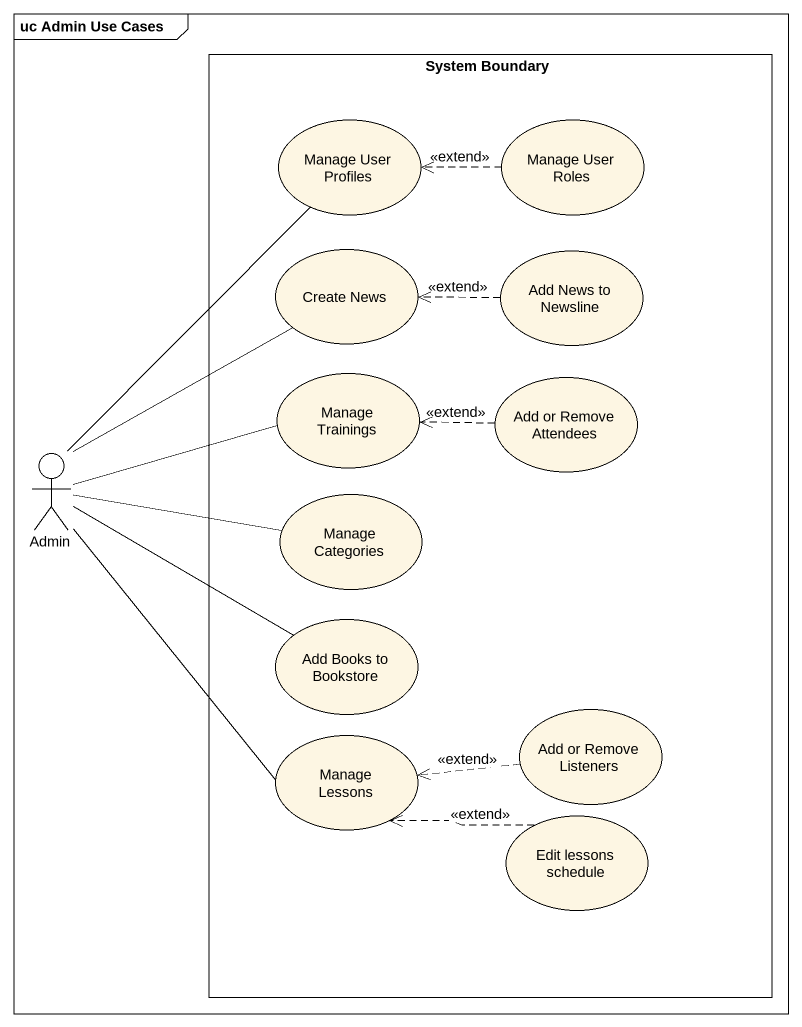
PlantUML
@startuml
mainframe uc Admin Use Cases
rectangle "System Boundary" as System_Boundary {
  usecase "Manage User Profiles" as Manage_User_Profiles
  usecase "Manage User Roles" as Manage_User_Roles
  usecase "Create News" as Create_News
  usecase "Add News to Newsline" as Add_News_to_Newsline
  usecase "Manage Trainings" as Manage_Trainings
  usecase "Add or Remove Attendees" as Add_or_Remove_Attendees
  usecase "Manage Categories" as Manage_Categories
  usecase "Add Books to Bookstore" as Add_Books_to_Bookstore
  usecase "Manage Lessons" as Manage_Lessons
  usecase "Add or Remove Listeners" as Add_or_Remove_Listeners
  usecase "Edit lessons schedule" as Edit_lessons_schedule
}
actor Admin
Manage_User_Roles .left.> Manage_User_Profiles : <<extend>>
Add_News_to_Newsline .left.> Create_News : <<extend>>
Add_or_Remove_Attendees .left.> Manage_Trainings : <<extend>>
Admin -up- Manage_User_Profiles
Admin -up- Create_News
Admin -right- Manage_Trainings
Admin -right- Manage_Categories
Admin -right- Add_Books_to_Bookstore
Admin -- Manage_Lessons
Add_or_Remove_Listeners .left.> Manage_Lessons : <<extend>>
Edit_lessons_schedule .left.> Manage_Lessons : <<extend>>
@enduml
